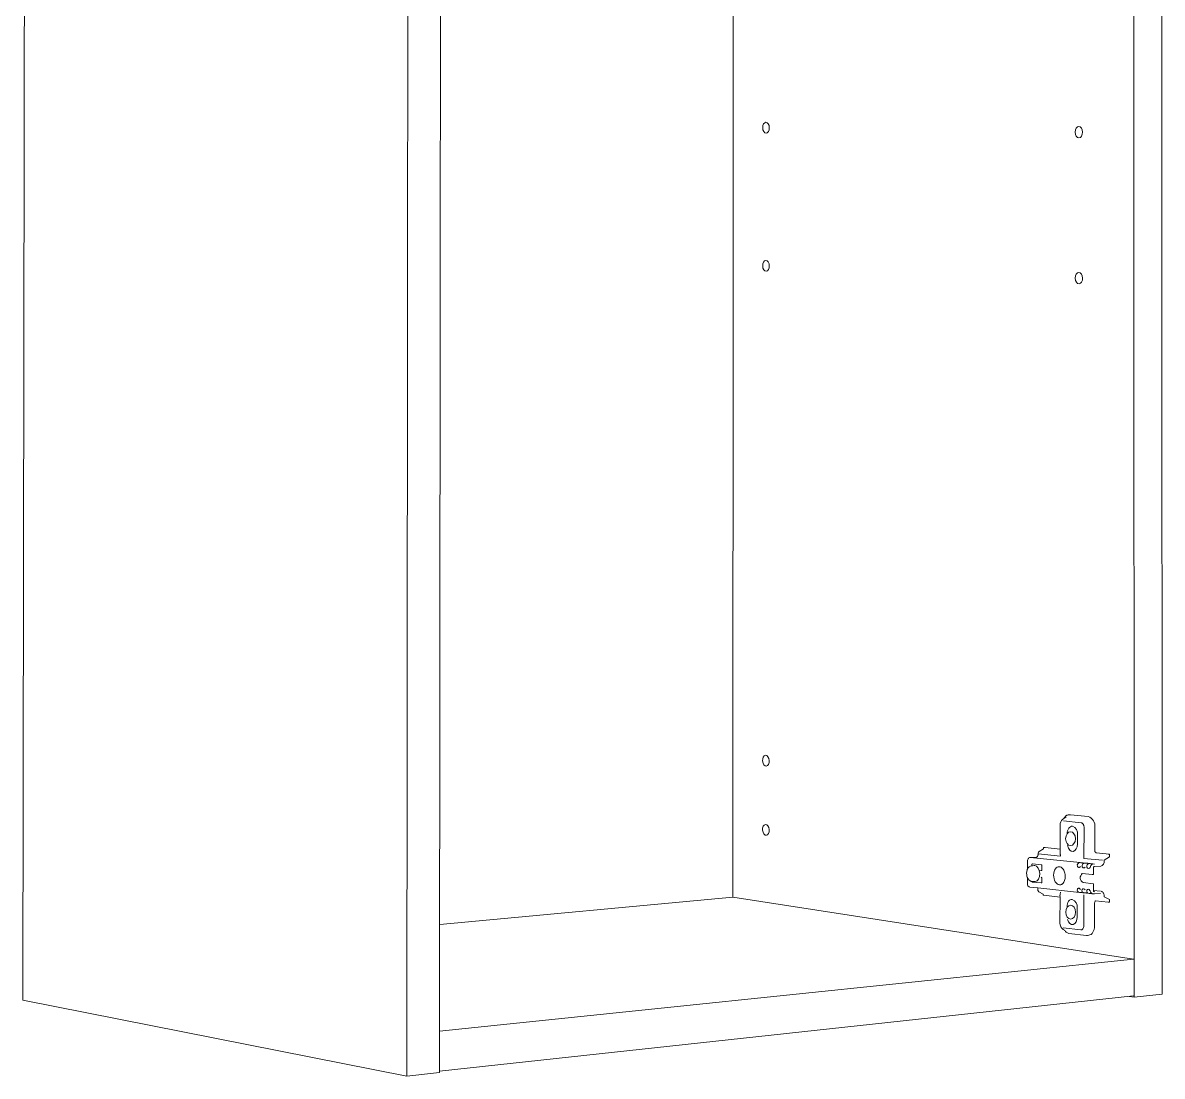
# Model space of a CAD drawing. Header units: metres. Extents: x -8.4 to 7.9, y -3.9 to 2.
# Drawn here: x 3.3435 to 3.5846, y -0.7968 to -0.5738 of the extents above; entities that cross this region are included whole.
import ezdxf

# ---------------------------------------------------------------- set-up
doc = ezdxf.new("R2010")
doc.units = ezdxf.units.M
doc.header["$MEASUREMENT"] = 0
doc.layers.add('PDF11_Geometry_Num_Penna__7', color=7, linetype='Continuous', lineweight=18)

msp = doc.modelspace()

# ---------------------------------------------------------------- linework, layer by layer
at = {"layer": 'PDF11_Geometry_Num_Penna__7', "color": 7, "linetype": 'Continuous', "lineweight": 18, "flags": 128}
for points in [[(3.424733071729838, -0.7967823932527558), (3.343464505702292, -0.7806656913735164), (3.344027443542835, -0.4141842216589765), (3.425071132284873, -0.4009968815055239)], [(3.4250703876581, -0.4009964347294599), (3.424732327103064, -0.796781946476692)], [(3.431968461159712, -0.4111550799455804), (3.431664653436245, -0.7861684832274982)], [(3.578646830049801, -0.7800623947618661), (3.578491947680975, -0.414727650278061)], [(3.584551422510604, -0.7794269302736134), (3.584377179845674, -0.4152612498237396)], [(3.493808821122223, -0.4657310100340619), (3.493720955162984, -0.7589158879549847)], [(3.564765646669076, -0.7414625810178428), (3.564646506385364, -0.7414759842997605), (3.564524387594558, -0.7415057693706887), (3.564402268803752, -0.741557893244813), (3.564293553294865, -0.7416115063724837), (3.564192284053709, -0.7416859690498042), (3.564095482573193, -0.7417648994877639), (3.563994213332036, -0.7418691472360125), (3.563916772147623, -0.7419823305055397), (3.563827416934839, -0.7420940245215204), (3.563755932764611, -0.7422310358477899), (3.563746997243332, -0.742238482115522), (3.564226536885277, -0.741885529025023)], [(3.564765050967658, -0.7414633256446161), (3.565052476902115, -0.741451411616245)], [(3.564903253696765, -0.7414719633151854), (3.565181744109943, -0.7414570707797213)], [(3.565052923678178, -0.7414509648401808), (3.565111004566489, -0.7414509648401808), (3.56518099948317, -0.7414569218543665)], [(3.568011176922766, -0.7441313233730079), (3.568011176922766, -0.7439987798073775), (3.567985859612477, -0.7438677254952936), (3.567965010062827, -0.7437456067044881), (3.567932246484805, -0.7436368911956002), (3.567892036639053, -0.7435266864331659), (3.567838423511382, -0.7434343527132885), (3.567778853369526, -0.7433539330217824), (3.567717793974123, -0.7432839381051011), (3.567644820550349, -0.7432124539348735), (3.567571847126575, -0.7431752225962133), (3.56748695967443, -0.7431379912575531), (3.567409518490016, -0.7431171417079034), (3.563693830891725, -0.7427582316032187)], [(3.567999560745104, -0.7506794222912144), (3.568011474773475, -0.7441311744476535)], [(3.558281585653365, -0.7496823670418934), (3.558284564160459, -0.7499042658203083), (3.558266693117901, -0.750026384611114), (3.558230951032788, -0.7501455248948267), (3.558168402383839, -0.7502497726430754), (3.558102875227796, -0.7503301923345814), (3.55800607374728, -0.7503838054622521), (3.557909272266763, -0.7504046550119019), (3.556604686160109, -0.7504880532105007)], [(3.563063429865531, -0.7501769481446559), (3.558281436728011, -0.749682515967248)], [(3.558281585653365, -0.7496825159672481), (3.55829201042819, -0.7495678434441746), (3.558318816992026, -0.7494680634565651), (3.558369451612604, -0.7493757297366879), (3.558433489515099, -0.7492923315380888), (3.558496038164048, -0.7492312721426861)], [(3.559399866141364, -0.7485168772164736), (3.559401355394911, -0.7486389960072792), (3.558495889238694, -0.7492317189187501)], [(3.559497412248654, -0.7483953541270867), (3.559452734642262, -0.7484147144231901), (3.55941997106424, -0.7484579027760359), (3.559400610768137, -0.7485174729178923)], [(3.559775158035059, -0.7483801637409133), (3.55949666762188, -0.7483950562763773)], [(3.55977486018435, -0.7483800148155587), (3.562952927252387, -0.7486957365673974), (3.562949948745294, -0.7495297185533865)], [(3.562949948745294, -0.749529867478741), (3.562952927252387, -0.7496326259734432), (3.562969309041398, -0.7497294274539599), (3.562978244562676, -0.7498321859486621), (3.563003561872966, -0.7499364336969107), (3.563024411422615, -0.7500451492057986), (3.563063132014821, -0.750177692771429)], [(3.570598159258233, -0.7494756586496518), (3.573399445179028, -0.7497660630912016), (3.573123933272943, -0.7497824448802122)], [(3.573399594104383, -0.7497656163151377), (3.573398104850837, -0.7503136616202162), (3.572282653944576, -0.7510612669005137)], [(3.557461304800003, -0.7521840151491515), (3.557001125454164, -0.7522167787271724)], [(3.557118031857556, -0.7518276367754959), (3.5570584617157, -0.7518410400574136), (3.557010805602216, -0.7518916746779915)], [(3.558954877181697, -0.752025409646459), (3.557118627558975, -0.7518273389247866)], [(3.557571807413147, -0.7521963759535866), (3.557507769510651, -0.7521844619252154), (3.557461602650713, -0.7521844619252154)], [(3.559111993430844, -0.7522748596154823), (3.559098590148925, -0.7521840151491513), (3.559070294331544, -0.7521021062040989), (3.559019659710966, -0.7520410468086961), (3.55895562180847, -0.752026154273232)], [(3.567667903980319, -0.7515942707447734), (3.567577059513987, -0.7515883137305877), (3.567453451469636, -0.7515808674628557), (3.567323886411098, -0.7515808674628557), (3.567171982549364, -0.7515734211951236)], [(3.571908851304428, -0.7510743723317221), (3.567999560745104, -0.7506797201419237)], [(3.569699692593684, -0.7518109571357762), (3.569596934098982, -0.7517990431074049), (3.569477793815269, -0.7517930860932193), (3.569342271742546, -0.7517841505719408), (3.569191857134359, -0.7517841505719408)], [(3.569686587162475, -0.7519018016021071), (3.56975956058625, -0.751861591756354), (3.569842958784849, -0.7518481884744364)], [(3.570218846379963, -0.7518939085583111), (3.569843554486268, -0.7518492309519188)], [(3.557115202275817, -0.7522231825174219), (3.557052653626869, -0.7522157362496898), (3.557002019006291, -0.7522172255032362)], [(3.55911124880407, -0.7530054874053508), (3.559094867015059, -0.7530948426181353), (3.559063592690585, -0.7531678160419093), (3.559015936577099, -0.75322142916958), (3.55895338792815, -0.7532288754373121), (3.558517036639053, -0.7531827085773733)], [(3.559111993430844, -0.7530050406292867), (3.559111993430844, -0.7522753063915464)], [(3.56281472452328, -0.7524406135351976), (3.56297705315984, -0.7524778448738579), (3.563152785078315, -0.7525463505369927), (3.563304688940049, -0.7526550660458806), (3.563389576392195, -0.7527176146948297), (3.563461060562422, -0.7527965451327894), (3.56360253964933, -0.7529678092906265), (3.563720190679498, -0.7531688585193916), (3.563822949174199, -0.7533803325229818), (3.563907836626345, -0.7536201023439537), (3.56397187452884, -0.7538330656010902), (3.564006127360408, -0.7540549643795051), (3.56402995541715, -0.7542753739043737), (3.564040380191975, -0.7545017404434278), (3.564023998402964, -0.7547236392218428), (3.564000170346222, -0.7549380917325257), (3.563959960500469, -0.755139140961291), (3.563903368865706, -0.755343168697149), (3.563815502906467, -0.7555576212078319), (3.563714233665312, -0.7557422886475866), (3.563598071888692, -0.7559075957912381), (3.563459571308876, -0.7560520533852397), (3.563389576392195, -0.7561101342735498), (3.563307667447142, -0.7561652366547669), (3.563227247755636, -0.7562039572469735), (3.563136403289305, -0.7562396993320872), (3.562975563906293, -0.7562724629101083), (3.562799831987817, -0.7562754414172012)], [(3.567650479713825, -0.7538892104597897), (3.569732456171705, -0.7540991952098335)], [(3.569733051873123, -0.7540985995084151), (3.569746455155042, -0.7540985995084151), (3.570026434821766, -0.7540851962264974)], [(3.57002688159783, -0.7540854940772066), (3.570037306372655, -0.7526260256017256)], [(3.570224654468794, -0.7523817880201144), (3.570142745523741, -0.7524011483162177), (3.570084664635431, -0.7524547614438885), (3.570047433296771, -0.7525366703889409), (3.570037008521945, -0.7526260256017254)], [(3.571532070157187, -0.7522988365975796), (3.570224505543439, -0.7523822347961785)], [(3.557215429039492, -0.7555988735310675), (3.557096288755778, -0.7556003627846138), (3.556972680711426, -0.7555780239814177), (3.556849072667075, -0.7555541959246752), (3.55673886790464, -0.7555035613040973), (3.556625684635113, -0.7554454804157873), (3.556521436886865, -0.7553754854991062), (3.556423146152802, -0.7552876195398679), (3.556317409151007, -0.7551848610451657), (3.556225075431129, -0.7550761455362779), (3.556143166486077, -0.7549331771958225), (3.556059768287478, -0.7547842518411816), (3.556037429484281, -0.754720213938686)], [(3.556515926648743, -0.7567339825841406), (3.556399764872123, -0.7567041975132124), (3.556299984884513, -0.7566446273713561), (3.556207651164636, -0.75656420767985), (3.556134677740862, -0.7564554921709621), (3.556081064613192, -0.7563318841266101), (3.556039365513892, -0.7561904050397013), (3.556037876260346, -0.7560519044598852), (3.556037876260346, -0.7547205117893956)], [(3.558229163928532, -0.756917905397122), (3.556516522350161, -0.7567332379573672)], [(3.556980275904513, -0.7555792153842549), (3.556993679186431, -0.7555896401590797), (3.557004103961255, -0.7556104897087295), (3.557024953510906, -0.755641764033204), (3.557065163356659, -0.7556700598505858), (3.557106862455958, -0.7556789953718643)], [(3.557045356284491, -0.7555893423083706), (3.557073652101873, -0.7556414661824948), (3.557106415679894, -0.7556801867747015)], [(3.559102313282792, -0.7549279648084104), (3.559100824029245, -0.7556502527784188), (3.559094867015059, -0.7557396079912034), (3.559054657169307, -0.7558230061898024), (3.559005511802275, -0.7558661945426481), (3.55895338792815, -0.7558736408103802), (3.557106713530603, -0.755680037849347)], [(3.557675012683914, -0.7555675992065929), (3.557214833338073, -0.7555988735310675)], [(3.559101717581373, -0.7549284115844741), (3.559089803553002, -0.7548375671181431), (3.559060018482074, -0.754757147426637), (3.559006405354403, -0.7546960880312342), (3.558955770733825, -0.7546692814673988)], [(3.57001660574836, -0.7574748862234791), (3.570030009030277, -0.7560317995370087)], [(3.431681928777383, -0.7646775120753323), (3.493721253013693, -0.7589155901042755)], [(3.493721550864402, -0.7589161858056939), (3.578492841233102, -0.7719769394077018)], [(3.5582634167601, -0.7571121040595739), (3.558266395267192, -0.7573325135844423), (3.558267884520739, -0.7574486753610622), (3.558302137352306, -0.7575469660951253), (3.558343836451606, -0.7576363213079098), (3.558401917339916, -0.7577078054781374), (3.558474890763689, -0.7577584400987154), (3.559374399905721, -0.7582528722761231)], [(3.559461074462122, -0.7584835576504619), (3.559419375362822, -0.7584656866079049), (3.559389590291894, -0.7584210090015128), (3.55937469775643, -0.7583629281132028), (3.559373208502884, -0.7582527233507685)], [(3.559461074462122, -0.7584843022772354), (3.562931035225255, -0.7588566156638377), (3.562925078211069, -0.7584381354172968)], [(3.563038708256661, -0.757851518445366), (3.563007433932186, -0.7579736372361716), (3.562983605875443, -0.7580749064773274), (3.562962756325793, -0.758164261690112), (3.562941906776145, -0.7582565954099894), (3.562934460508412, -0.7583474398763204), (3.562925524987134, -0.7584382843426513)], [(3.567153069029324, -0.7578814524416487), (3.567132219479675, -0.7578680491597312), (3.567114348437118, -0.7578680491597312), (3.567086052619736, -0.7578710276668239), (3.567060735309447, -0.7578710276668239), (3.56704286426689, -0.7578710276668239)], [(3.567612652673747, -0.757896642827822), (3.567581378349272, -0.757896642827822), (3.567520318953869, -0.7578862180529972), (3.56745777030492, -0.7578877073065436), (3.567386286134692, -0.75788919656009), (3.567295441668362, -0.7578787717852651), (3.567197150934299, -0.7578802610388116), (3.567152473327906, -0.757881750292358)], [(3.567960244451478, -0.7649451309376218), (3.567973647733397, -0.7583864583192361)], [(3.568627727890979, -0.7580093793212854), (3.568596453566504, -0.758000443800007), (3.568535394171101, -0.7580019330535533), (3.568472845522153, -0.7579929975322748), (3.568395404337739, -0.7579929975322748), (3.568301581364315, -0.7579870405180893), (3.568212226151531, -0.7579870405180893), (3.568161591530953, -0.7579885297716357)], [(3.569644292361758, -0.7581140738455979), (3.569599614755366, -0.7581155630991443), (3.569551958641881, -0.7581110953385051), (3.569481963725199, -0.7581110953385051), (3.569410479554972, -0.7581006705636802), (3.569318145835095, -0.7581006705636802), (3.569215387340392, -0.7580917350424018), (3.569176666748185, -0.7580917350424018)], [(3.569266170886325, -0.7574713120149678), (3.569298934464346, -0.7575547102135667), (3.569331698042367, -0.7576336406515264), (3.569364461620388, -0.7577229958643109), (3.56940467146614, -0.7578063940629098), (3.569444881311894, -0.757876388979591), (3.569485091157647, -0.7579463838962723), (3.569540193538864, -0.7580059540381286), (3.569590828159442, -0.7580565886587065), (3.569644441287112, -0.7580967985044597), (3.569692097400597, -0.7581355190966663), (3.569741242767629, -0.7581548793927696), (3.569782941866928, -0.7581653041675944)], [(3.569551214015107, -0.7580565886587064), (3.569591423860861, -0.7580982877580058), (3.569643547734985, -0.7581146695470163)], [(3.570131576122143, -0.7582005994766441), (3.569783090792283, -0.7581648573915303)], [(3.57001660574836, -0.757479949685537), (3.571508837801862, -0.7576422783220955)], [(3.570152127821083, -0.757710932910585), (3.570202762441661, -0.7577243361925026), (3.570131278271434, -0.7577034866428529), (3.570071708129577, -0.757652852022275), (3.570030009030277, -0.7575843463591402), (3.570018095001907, -0.7574920126392628)], [(3.571516135144239, -0.7581279239035796), (3.570198145755668, -0.7582098328486321)], [(3.572257783410352, -0.7585635305659042), (3.572254804903258, -0.7583907771545207), (3.57220863804332, -0.75822100225023), (3.572156514169195, -0.7580690983884963), (3.57207162671705, -0.7579395333299588), (3.571979292997173, -0.7578189037926996), (3.571866109727645, -0.7577280593263687), (3.571742501683294, -0.7576684891845122), (3.57161144737121, -0.7576387041135841)], [(3.572257783410352, -0.7585641262673227), (3.572259272663897, -0.7587860250457377), (3.573374723570158, -0.7593981082533119)], [(3.573374574644803, -0.7593985550293756), (3.573382020912536, -0.7599436218273614), (3.573099062738718, -0.7599689391376504)], [(3.57024058948174, -0.7649299405514485), (3.570251014256565, -0.760094334286258)], [(3.570426746175041, -0.7596767475918449), (3.570355262004814, -0.7597482317620725), (3.570295691862956, -0.7598405654819498), (3.570268885299121, -0.7599626842727554), (3.570251014256565, -0.7600937385848394)], [(3.573085361606091, -0.7599690880630051), (3.570427044025751, -0.7596771943679088)], [(3.567345033811457, -0.765825130858195), (3.56362785695962, -0.7653932473297363)], [(3.568537925902131, -0.7669636651944248), (3.568581114254977, -0.7669696222086104), (3.568610899325904, -0.7669696222086104), (3.568648130664565, -0.766968132955064), (3.568680894242586, -0.766968132955064), (3.56871216856706, -0.766968132955064), (3.568996615994424, -0.7669562189266927)], [(3.578492692307748, -0.7719761947809285), (3.431664206660181, -0.7872782749702821)], [(3.578492692307748, -0.7797947758995765), (3.431655271138902, -0.7957134070571434)], [(3.577579333107735, -0.7798893434997733), (3.57864712790051, -0.7800620969111569)], [(3.578646830049801, -0.7800623947618661), (3.584551720361314, -0.7794264834975494)], [(3.43166450451089, -0.7861692278542715), (3.431655568989611, -0.7960236185708605)], [(3.431655717914966, -0.7960239164215697), (3.424733667431256, -0.7967819464766919)]]:
    msp.add_lwpolyline(points, dxfattribs=at)
for points in [[(3.562952629401678, -0.7486961833434614), (3.562966032683596, -0.7436193180037527, -0.2342225051975626), (3.56348667572342, -0.7424362549864855), (3.563747295094041, -0.742238184264813)], [(3.570598457108942, -0.7494749140228786), (3.570515058910343, -0.7494555537267753), (3.570434639218837, -0.7493959835849189), (3.570372090569888, -0.7493185424005055), (3.570328902217043, -0.7492038698774321), (3.570296138639022, -0.7490847295937193), (3.570284224610651, -0.7489611215493674), (3.570292266579787, -0.7441281959405585, 0.3605669462065869), (3.568898325260361, -0.7418049604081622), (3.565181148408524, -0.7414564750783025)], [(3.566615001723008, -0.7476201976561809), (3.566623937244285, -0.7456826787923027, 0.3523990502117251), (3.565544526273849, -0.7438811287772114)], [(3.556037429484281, -0.7547203628640408), (3.555997219638529, -0.7546220721299777), (3.555942117257312, -0.7544508079721407), (3.555898928904465, -0.754266140532386), (3.555878079354816, -0.7540859408532705), (3.555864676072898, -0.7538938271457837), (3.555861697565806, -0.753709159706029), (3.555878079354816, -0.7535408740552847), (3.555904885918652, -0.75335620661553), (3.555952542032137, -0.7531953672325178), (3.556012112173993, -0.7530300600888664), (3.556041897244921, -0.7529483000691687), (3.556046216080206, -0.7512380412964724), (3.556061108615669, -0.751072734152821), (3.556101318461423, -0.7509178517839945), (3.556172802631651, -0.7507763726970856), (3.556263647097981, -0.750664678681105), (3.556358959324951, -0.7505708557076811), (3.556478099608664, -0.750508307058732), (3.556604686160109, -0.7504874575090823), (3.567172429325428, -0.7515731233444145, 0.5591138872022703), (3.56660576835102, -0.7523327915784378), (3.566654913718051, -0.7524147005234904), (3.566718951620546, -0.7524802276795323), (3.566772564748218, -0.7525323515536566), (3.566820220861703, -0.7525636258781313), (3.566870855482281, -0.7525829861742346), (3.566922979356404, -0.7526023464703379), (3.566972124723436, -0.752599367963245), (3.567033184118839, -0.7525904324419666), (3.567083818739416, -0.7525606473710383), (3.56714487813482, -0.752526394539471), (3.567194023501851, -0.7524653351440682), (3.56724465812243, -0.7524057650022119)], [(3.556041897244921, -0.7529483000691687, -0.2698462734002469), (3.556955107519579, -0.7522242249949044), (3.556959575280219, -0.7520618963583457), (3.556958086026672, -0.7520231757661391), (3.556958086026672, -0.7519904121881181), (3.556970000055043, -0.7519621163707364), (3.556978935576322, -0.7519338205533546), (3.556996806618879, -0.7519114817501584), (3.557010209900796, -0.751892121454055)], [(3.568259882265016, -0.752509714899751), (3.568209247644437, -0.7525737528022466), (3.568151166756129, -0.7526348121976494), (3.568102021389097, -0.7526645972685775), (3.56804245124724, -0.7526943823395057), (3.567988838119569, -0.7527077856214235), (3.567938203498991, -0.7527092748749699), (3.567887568878414, -0.7526899145788666), (3.567833955750743, -0.7526705542827632), (3.567787788890804, -0.7526288551834638), (3.567723750988308, -0.7525886453377107), (3.567670137860639, -0.7525186504210295), (3.567621141419, -0.7524403156844728, -0.5579475646332684), (3.568188695945497, -0.7516793071222734), (3.567811914798256, -0.7516465435442524), (3.567811914798256, -0.7516242047410563), (3.567791065248606, -0.7516137799662315), (3.567740430628028, -0.7516063336984993), (3.567667457204255, -0.7515944196701281)], [(3.568188547020143, -0.7516787114208549), (3.568327047599959, -0.751675732913762), (3.568468526686868, -0.7516861576885868), (3.568581709956395, -0.7516906254492262), (3.568682532421487, -0.7517031351790159), (3.568755505845261, -0.7517150492073872), (3.568807629719385, -0.7517210062215728), (3.568825500761943, -0.7517344095034905), (3.569191857134359, -0.7517850441240683, 0.5632633525542803), (3.568636514486902, -0.7525467973130566, 0.7032449400606962), (3.569276446735796, -0.7526065163802677, -0.2061700284582474), (3.569843554486268, -0.7518487841758548), (3.569843554486268, -0.7518368701474836), (3.569821215683071, -0.7518294238797515), (3.569769091808948, -0.7518160205978338), (3.569699096892266, -0.7518115528371945)], [(3.567500958657766, -0.7538702969397504), (3.567520318953869, -0.7538702969397504), (3.56753223298224, -0.7538702969397504), (3.567551593278344, -0.7538702969397504), (3.567649884012407, -0.7538896572358537, 0.552209694833838), (3.567841997719893, -0.755800667386606), (3.570029711179568, -0.7560315016862994)], [(3.558264012461517, -0.7571128486863472), (3.558249119926054, -0.7570145579522841), (3.558229163928532, -0.7569173096957035), (3.567042566416182, -0.7578704319654053, -0.5440738160735689), (3.566596088202968, -0.757179716170581), (3.566646722823546, -0.7571171675216319), (3.566704803711855, -0.7570546188726828), (3.56675692758598, -0.7570233445482082), (3.566817986981383, -0.7569950487308263), (3.566867132348415, -0.7569846239560014), (3.566917766968993, -0.75699355947728), (3.566971380096663, -0.757001005745012), (3.567020525463695, -0.7570203660411152), (3.567074138591365, -0.7570605758868683), (3.567121794704851, -0.7571007857326213), (3.567187321860892, -0.7571722699028489), (3.567234977974377, -0.7572482218337159)], [(3.562931482001319, -0.758857211365256), (3.562915249137659, -0.7643519612500869, 0.2612373894718565), (3.563592859501279, -0.765738456301794), (3.563888029554177, -0.7658972107298411), (3.563901432836095, -0.7659165710259445), (3.563992277302426, -0.7660386898167499), (3.564106949825499, -0.7661667656217412), (3.56423949339113, -0.7662888844125467), (3.564382461731586, -0.7663901536537026), (3.564526919325588, -0.7664527023026517), (3.564669887666042, -0.7665152509516009), (3.564820451199584, -0.766543844619692), (3.568537628051421, -0.7669638141197794)], [(3.566572706922289, -0.7630893720934414), (3.566584620950661, -0.7611518532295631, 0.346610324707512), (3.565503869652031, -0.7593422612453216)], [(3.567603866077823, -0.7572952822457821, 0.5387938061525236), (3.568057641633413, -0.7579766157432645), (3.567752344656399, -0.7579438521652435)], [(3.56861909022041, -0.7574036999039608, 0.5452778265778303), (3.569072865776001, -0.7580857780282162), (3.568767568798986, -0.7580574822108344)]]:
    msp.add_lwpolyline(points, format="xyb", dxfattribs=at)
for points in [[(3.562925227136425, -0.7495611418032156), (3.562943098178981, -0.749540292253566), (3.562950544446714, -0.7495298674787411)], [(3.557104926426348, -0.7556002138592594), (3.557104926426348, -0.7556195741553627), (3.557084076876698, -0.7556195741553627), (3.557073652101873, -0.7556091493805378)], [(3.568160995829535, -0.7579889765476995), (3.568141635533431, -0.7579889765476995), (3.568122275237327, -0.7579889765476995), (3.568101425687678, -0.7579889765476995), (3.568076108377389, -0.7579770625193283)], [(3.569176071046767, -0.7580923307438204), (3.569156710750664, -0.7580923307438204), (3.56913735045456, -0.7580938199973668), (3.56911650090491, -0.7580938199973668), (3.569092672848168, -0.7580938199973668)]]:
    msp.add_lwpolyline(points, close=True, dxfattribs=at)
at = {"layer": 'PDF11_Geometry_Num_Penna__7', "color": 7, "linetype": 'Continuous', "lineweight": 18}
for centre, major_axis, ratio in [((3.500720648614398, -0.596018047639729), (-7.462568098021775e-06, 0.001145590638149005), 0.6091698337968031), ((3.566917020247053, -0.5969525724184533), (-1.879806979565646e-05, 0.001203256915436288), 0.6484319109058385), ((3.500718554874085, -0.6252548963592381), (-2.208424072793607e-05, 0.001141092353312528), 0.6130592623306783), ((3.566927275434683, -0.6278479970083104), (-2.507303481609247e-05, 0.001206959183526384), 0.6453423525833206), ((3.500692134436698, -0.7300002177736764), (-9.538906593589622e-05, 0.001148111091463492), 0.601228324218771), ((3.500688653192448, -0.7446497410489814), (-0.0001006510234588327, 0.001145079048012602), 0.6067598873456201)]:
    msp.add_ellipse(centre, major_axis=major_axis, ratio=ratio, dxfattribs=at)
for centre, major_axis, ratio, start_param, end_param in [((3.565419297281157, -0.7453780739449123), (8.316452877858185e-05, 0.001501022123276708), 0.6409697520616103, 6.239969894383712, 7.95073986176536), ((3.565540189042299, -0.7475674351553901), (-0.0001031664328323349, 0.001634473040099048), 0.6548870126937266, 1.7717251477353, 4.638809418682595), ((3.571140757044997, -0.7508420426492183), (-0.0005826488409351306, 0.00140512549443643), 0.7033258744732244, 2.956881174576194, 4.278307055904045), ((3.557592466248637, -0.7538814021918194), (-9.544069140065295e-05, 0.001685894513435958), 0.6182780483732977, 3.129242949390264, 6.211191723949346), ((3.562813423275396, -0.7543589978472833), (-0.000140270753848497, 0.001920524983109694), 0.6370045422773665, 6.167727189778239, 9.299823107485903), ((3.567928737042768, -0.7590133152838967), (-2.807418692226677e-05, 0.001919336464111824), 0.3553558582380184, 5.748798262946083, 6.738487956295816), ((3.565392483607587, -0.7608863660847746), (3.455550187642799e-05, 0.001550722830741196), 0.6320180037510292, 6.205232855750862, 7.884260817751259), ((3.568940089997942, -0.7581662056800265), (-3.111605031137467e-05, 0.0009615999816350101), 0.5165561899966679, 5.504138458368968, 6.921689070433118), ((3.565498104303961, -0.7629914779500393), (-0.0001092210440763225, 0.001668537783968463), 0.6407160374408196, 1.923135701114053, 4.611819009606495), ((3.567468049844856, -0.765071101947213), (0.0001254333572008482, 0.0007541943143382045), 0.6314142208940111, 3.146479532832512, 4.984227242876942), ((3.568565582404492, -0.7644752303143398), (-0.0005218919832947928, 0.002466630819447026), 0.6452917940166485, 3.085290156833795, 4.393008565451528)]:
    msp.add_ellipse(centre, major_axis=major_axis, ratio=ratio, start_param=start_param, end_param=end_param, dxfattribs=at)
for points in [[(3.564114545018586, -0.746503257496374), (3.564114545018586, -0.7456871465529418), (3.56457770287152, -0.7450244287247897), (3.565149576233341, -0.7450244287247897)], [(3.565149576233341, -0.7479791077608654), (3.56457770287152, -0.7479791077608654), (3.564114545018586, -0.7473163899327134), (3.564114545018586, -0.7465032574963739)], [(3.565149576233341, -0.7450244287247897), (3.565718471088069, -0.7450244287247897), (3.566181628941004, -0.7456871465529418), (3.566181628941004, -0.7465032574963739)], [(3.566181628941002, -0.746503257496374), (3.566181628941002, -0.7473163899327134), (3.565718471088069, -0.7479791077608653), (3.565149576233341, -0.7479791077608653)], [(3.56412750152444, -0.7620480860137921), (3.56412750152444, -0.7612334643239063), (3.564590659377374, -0.7605722357493008), (3.565162532739195, -0.7605722357493008)], [(3.565162532739194, -0.7605722357493008), (3.565732916847469, -0.7605722357493008), (3.566196074700402, -0.7612334643239063), (3.566196074700402, -0.7620480860137921)], [(3.565162532739194, -0.7635254255318299), (3.564590659377373, -0.7635254255318299), (3.56412750152444, -0.762862707703678), (3.56412750152444, -0.7620480860137921)], [(3.566196074700402, -0.7620480860137921), (3.566196074700402, -0.7628627077036779), (3.565732916847469, -0.7635254255318298), (3.565162532739195, -0.7635254255318298)]]:
    msp.add_open_spline(points, degree=3, dxfattribs=at)

doc.saveas('drawing.dxf')
